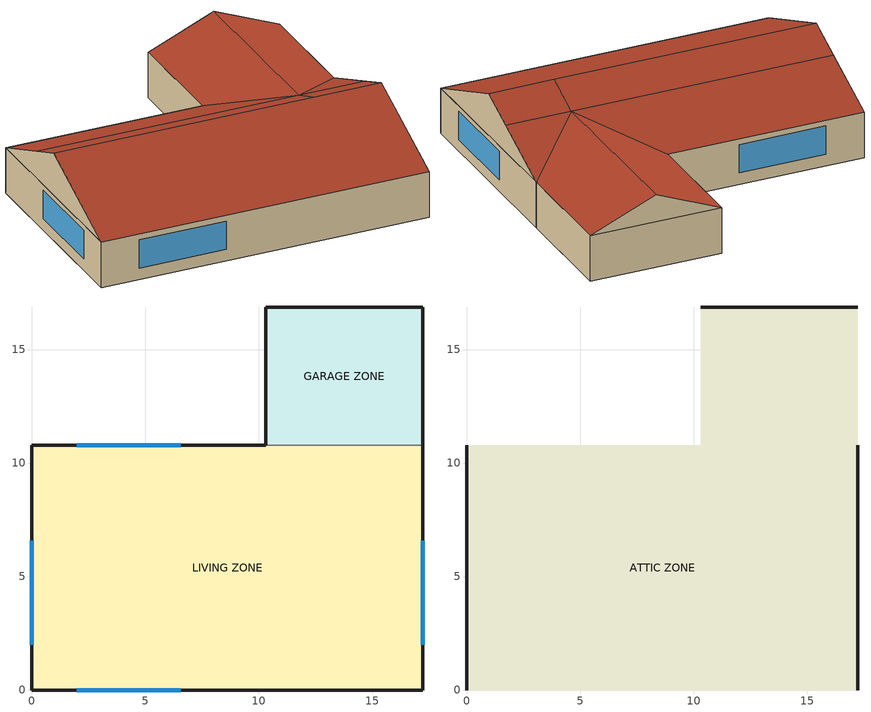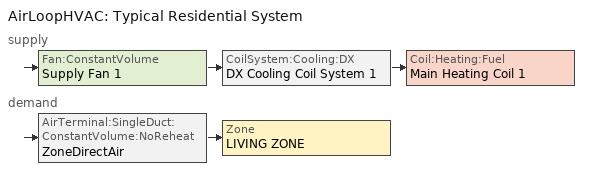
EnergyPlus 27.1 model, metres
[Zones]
LIVING ZONE
 floor adiabatic (FLOOR:LIVING): 0,0 0,10.78 17.24,10.78 17.24,0 z0
 wall outside (EXTWALL:LIVING): 10.32,10.78 0,10.78 0,0 17.24,0 17.24,10.78 z0:2.44
 wall to GARAGE ZONE (INTERIORWall): 17.24,10.78 10.32,10.78 z0:2.44
 window (Dbl Clr 3mm/6mm Air): 6.57,10.78 2,10.78 / 17.24,2 17.24,6.57 / 2,0 6.57,0 / 0,6.57 0,2 z0.61:2.13
GARAGE ZONE
 floor adiabatic (FLOOR:GARAGE): 10.32,10.78 10.32,16.88 17.24,16.88 17.24,10.78 z0
 wall outside (EXTWALL:GARAGE): 17.24,10.78 17.24,16.88 / 10.32,16.88 10.32,10.78 z0:2.44
 wall outside (Garage:SteelDoor): 17.24,16.88 10.32,16.88 z0:2.44
ATTIC ZONE
 floor to LIVING ZONE (reverseCEILING:LIVING): 0,0 0,10.78 17.24,10.78 17.24,0 z2.44
 floor to GARAGE ZONE (CEILING:Garage): 10.32,10.78 10.32,16.88 17.24,16.88 17.24,10.78 z2.44
 wall outside (GABLE): 17.24,5.39,4.68 17.24,0,2.44 17.24,10.78,2.44; 0,5.39,4.68 0,10.78,2.44 0,0,2.44; 13.78,16.88,3.88 17.24,16.88,2.44 10.32,16.88,2.44
 roof outside (ROOF): 13.78,5.39,4.68 13.78,7.32,3.88 0,7.32,3.88 0,5.39,4.68; 0,5.39,4.68 0,0,2.44 17.24,0,2.44 17.24,5.39,4.68; 13.78,7.32,3.88 10.33,10.78,2.44 0,10.78,2.44 0,7.32,3.88; 17.24,5.39,4.68 17.24,7.32,3.88 13.78,7.32,3.88 13.78,5.39,4.68; 17.24,7.32,3.88 17.24,10.78,2.44 13.78,7.32,3.88; 13.78,16.88,3.88 13.78,7.32,3.88 17.24,10.78,2.44 17.24,16.88,2.44; 10.32,16.88,2.44 10.32,10.78,2.44 13.78,7.32,3.88 13.78,16.88,3.88
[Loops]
AirLoopHVAC 'Typical Residential System'
 supply: Fan:ConstantVolume 'Supply Fan 1' > CoilSystem:Cooling:DX 'DX Cooling Coil System 1' > Coil:Heating:Fuel 'Main Heating Coil 1'
 demand: AirTerminal:SingleDuct:ConstantVolume:NoReheat 'ZoneDirectAir' > Zone 'LIVING ZONE'
[Building]
House with AirflowNetwork simulation: North Axis {deg}=0; Terrain=Suburbs; Loads Convergence Tolerance Value {W}=0.001; Temperature Convergence Tolerance Value {deltaC}=0.005; Solar Distribution=FullInteriorAndExterior; Maximum Number of Warmup Days=25; Minimum Number of Warmup Days=6
[Site:Location]
CHICAGO_IL_USA TMY2-94846: Latitude {deg}=41.78; Longitude {deg}=-87.75; Time Zone {hr}=-6; Elevation {m}=190
[SizingPeriod:DesignDay] Day of Month=21; Humidity Condition Type=Wetbulb; Barometric Pressure {Pa}=99063; Rain Indicator=No; Snow Indicator=No; Daylight Saving Time Indicator=No; Solar Model Indicator=ASHRAEClearSky
Name | Month | Day Type | Maximum Dry-Bulb Temperature {C} | Daily Dry-Bulb Temperature Range {deltaC} | Wetbulb or DewPoint at Maximum Dry-Bulb {C} | Wind Speed {m/s} | Wind Direction {deg} | Sky Clearness
CHICAGO_IL_USA Annual Heating 99% Design Conditions DB | 1 | WinterDesignDay | -17.3 | 0 | -17.3 | 4.9 | 270 | 0
CHICAGO_IL_USA Annual Cooling 1% Design Conditions DB/MCWB | 7 | SummerDesignDay | 31.5 | 10.7 | 23 | 5.3 | 230 | 1
[Site:GroundTemperature:BuildingSurface]
20.03, 20.03, 20.13, 20.3, 20.43, 20.52, 20.62, 20.77, 20.78, 20.55, 20.44, 20.2
[Material] Thermal Absorptance=0.9
Name | Roughness | Thickness {m} | Conductivity {W/m-K} | Density {kg/m3} | Specific Heat {J/kg-K} | Solar Absorptance | Visible Absorptance
A1 - 1 IN STUCCO | Smooth | 0.0253898 | 0.691831 | 1858.142 | 836.8 | 0.92 | 0.92
CB11 | MediumRough | 0.2032 | 1.048 | 1105 | 837 | 0.2 | 0.2
GP01 | MediumSmooth | 0.0127 | 0.16 | 801 | 837 | 0.75 | 0.75
IN02 | Rough | 0.0901 | 0.043 | 10 | 837 | 0.75 | 0.75
IN05 | Rough | 0.2458 | 0.043 | 10 | 837 | 0.75 | 0.75
PW03 | MediumSmooth | 0.0127 | 0.115 | 545 | 1213 | 0.78 | 0.78
CC03 | MediumRough | 0.1016 | 1.31 | 2243 | 837 | 0.65 | 0.65
HF-A3 | Smooth | 0.0015 | 44.9696 | 7689 | 418 | 0.2 | 0.2
[Material:NoMass] Thermal Absorptance=0.9
Name | Roughness | Thermal Resistance {m2-K/W} | Solar Absorptance | Visible Absorptance
AR02 | VeryRough | 0.078 | 0.7 | 0.7
CP02 | Rough | 0.217 | 0.75 | 0.75
[WindowMaterial:Glazing]
CLEAR 3MM: Optical Data Type=SpectralAverage; Thickness {m}=0.003; Solar Transmittance at Normal Incidence=0.837; Front Side Solar Reflectance at Normal Incidence=0.075; Back Side Solar Reflectance at Normal Incidence=0.075; Visible Transmittance at Normal Incidence=0.898; Front Side Visible Reflectance at Normal Incidence=0.081; Back Side Visible Reflectance at Normal Incidence=0.081; Infrared Transmittance at Normal Incidence=0; Front Side Infrared Hemispherical Emissivity=0.84; Back Side Infrared Hemispherical Emissivity=0.84; Conductivity {W/m-K}=0.9
[WindowMaterial:Gas]
AIR 6MM: Gas Type=AIR; Thickness {m}=0.006
[Construction]
EXTWALL:LIVING: A1 - 1 IN STUCCO, CB11, GP01
INTERIORWall: GP01, IN02, GP01
FLOOR:GARAGE: CC03
FLOOR:LIVING: CC03, CP02
ROOF: AR02, PW03
EXTWALL:GARAGE: A1 - 1 IN STUCCO, CB11
reverseCEILING:LIVING: GP01, IN05
GABLE: PW03
Dbl Clr 3mm/6mm Air: CLEAR 3MM, AIR 6MM, CLEAR 3MM
Garage:SteelDoor: HF-A3
CEILING:Garage: GP01
[Zone] Type=1; Multiplier=1; Ceiling Height {m}=autocalculate; Volume {m3}=autocalculate
LIVING ZONE; GARAGE ZONE; ATTIC ZONE
[People]
LIVING ZONE People: Zone or ZoneList or Space or SpaceList=LIVING ZONE; Number of People Schedule=HOUSE OCCUPANCY; Number of People Calculation Method=people; Number of People=3; Fraction Radiant=0.3; Activity Level Schedule=Activity Sch; Carbon Dioxide Generation Rate {m3/s-W}=3.82E-8; Mean Radiant Temperature Calculation Type=EnclosureAveraged; Work Efficiency Schedule=Work Eff Sch; Clothing Insulation Calculation Method=ClothingInsulationSchedule; Clothing Insulation Schedule=Clothing Sch; Air Velocity Schedule=Air Velo Sch; Thermal Comfort Model 1 Type=FANGER
[Lights]
LIVING ZONE Lights: Zone or ZoneList or Space or SpaceList=LIVING ZONE; Schedule=HOUSE LIGHTING; Design Level Calculation Method=LightingLevel; Lighting Level {W}=1000; Return Air Fraction=0; Fraction Radiant=0.2; Fraction Visible=0.2; Fraction Replaceable=0
[ElectricEquipment]
LIVING ZONE ElecEq: Zone or ZoneList or Space or SpaceList=LIVING ZONE; Schedule=INTERMITTENT; Design Level Calculation Method=EquipmentLevel; Design Level {W}=500; Fraction Latent=0; Fraction Radiant=0.3; Fraction Lost=0
[ZoneInfiltration:DesignFlowRate] Schedule=INF-SCHED; Design Flow Rate Calculation Method=flow/zone; Constant Term Coefficient=1; Temperature Term Coefficient=0; Velocity Term Coefficient=0; Velocity Squared Term Coefficient=0
Name | Zone or ZoneList or Space or SpaceList | Design Flow Rate {m3/s}
LIVING ZONE Infil 1 | LIVING ZONE | 0.01
GARAGE ZONE Infil 1 | GARAGE ZONE | 0.1
ATTIC ZONE Infil 1 | ATTIC ZONE | 0.2
[ZoneVentilation:DesignFlowRate]
LIVING ZONE Ventl 1: Zone or ZoneList or Space or SpaceList=LIVING ZONE; Schedule=INF-SCHED; Design Flow Rate Calculation Method=flow/zone; Design Flow Rate {m3/s}=0.02; Ventilation Type=NATURAL; Fan Pressure Rise {Pa}=0; Fan Total Efficiency=1; Constant Term Coefficient=0.606; Temperature Term Coefficient=0.03636; Velocity Term Coefficient=0.1177; Velocity Squared Term Coefficient=0; Minimum Indoor Temperature {C}=18; Delta Temperature {deltaC}=1
[AirLoopHVAC]
Typical Residential System: Design Supply Air Flow Rate {m3/s}=1.18
[AvailabilityManager:Scheduled]
Reheat System 1 Avail: Schedule=HVACAvailSched
[SetpointManager:SingleZone:Reheat]
Supply Air Temp Manager: Control Variable=Temperature; Minimum Supply Air Temperature {C}=13; Maximum Supply Air Temperature {C}=45; Control Zone=LIVING ZONE; Setpoint Node or NodeList=Supply Air Temp Nodes
[Zone equipment]
LIVING ZONE: ZoneDirectAir
[CoilSystem:Cooling:DX]
DX Cooling Coil System 1: Availability Schedule=HVACAvailSched; Cooling Coil=ACDXCoil 1
[AirTerminal:SingleDuct:ConstantVolume:NoReheat]
ZoneDirectAir: Availability Schedule=HVACAvailSched; Maximum Air Flow Rate {m3/s}=1.18
[ZoneControl:Thermostat]
Zone Thermostat: Zone or ZoneList=LIVING ZONE; Control Type Schedule=Dual Zone Control Type Sched; Control 1=Setpoints
[ThermostatSetpoint:DualSetpoint]
Setpoints: Heating Setpoint Temperature Schedule=Dual Heating Setpoints; Cooling Setpoint Temperature Schedule=Dual Cooling Setpoints
[Coil:Heating:Fuel]
Main Heating Coil 1: Availability Schedule=HVACAvailSched; Fuel Type=NaturalGas; Burner Efficiency=0.8; Nominal Capacity {W}=80000
[Coil:Cooling:DX:SingleSpeed]
ACDXCoil 1: Availability Schedule=HVACAvailSched; Gross Rated Total Cooling Capacity {W}=21000; Gross Rated Sensible Heat Ratio=0.8; Gross Rated Cooling COP {W/W}=3; Rated Air Flow Rate {m3/s}=1.18; 2023 Rated Evaporator Fan Power Per Volume Flow Rate {W/(m3/s)}=934.4; Total Cooling Capacity Function of Temperature Curve=WindACCoolCapFT; Total Cooling Capacity Function of Flow Fraction Curve=WindACCoolCapFFF; Energy Input Ratio Function of Temperature Curve=WindACEIRFT; Energy Input Ratio Function of Flow Fraction Curve=WindACEIRFFF; Part Load Fraction Correlation Curve=WindACPLFFPLR
[Fan:ConstantVolume]
Supply Fan 1: Availability Schedule=HVACAvailSched; Fan Total Efficiency=0.7; Pressure Rise {Pa}=400; Maximum Flow Rate {m3/s}=1.18; Motor Efficiency=0.9; Motor In Airstream Fraction=1
[Schedule:Compact]
Activity Sch: Through: 12/31, For: AllDays, Until: 24:00, 131.8
Work Eff Sch: Through: 12/31, For: AllDays, Until: 24:00, 0
Clothing Sch; HVACAvailSched; INF-SCHED: Through: 12/31, For: AllDays, Until: 24:00, 1
Air Velo Sch: Through: 12/31, For: AllDays, Until: 24:00, 0.137
HOUSE OCCUPANCY: Through: 12/31, For: WeekDays, Until: 6:00, 1, Until: 7:00, 0.1, Until: 8:00, 0.5, Until: 12:00, 1, Until: 13:00, 0.5, Until: 16:00, 1, Until: 17:00, 0.5, Until: 18:00, 0.1, Until: 24:00, 1, For: AllOtherDays, Until: 24:00, 0
INTERMITTENT: Through: 12/31, For: WeekDays, Until: 8:00, 0, Until: 18:00, 1, Until: 24:00, 0, For: AllOtherDays, Until: 24:00, 0
HOUSE LIGHTING: Through: 12/31, For: WeekDays, Until: 6:00, 0.05, Until: 7:00, 0.2, Until: 17:00, 1, Until: 18:00, 0.5, Until: 24:00, 0.05, For: AllOtherDays, Until: 24:00, 0.05
Dual Heating Setpoints: Through: 12/31, For: AllDays, Until: 24:00, 22
Dual Cooling Setpoints: Through: 12/31, For: AllDays, Until: 24:00, 26.6
Dual Zone Control Type Sched: Through: 12/31, For: AllDays, Until: 24:00, 4
[Curve:Biquadratic] Minimum Value of x=12.77778; Maximum Value of x=23.88889; Minimum Value of y=18; Maximum Value of y=46.11111; Input Unit Type for X=Temperature; Input Unit Type for Y=Temperature; Output Unit Type=Dimensionless
Name | Coefficient1 Constant | Coefficient2 x | Coefficient3 x**2 | Coefficient4 y | Coefficient5 y**2 | Coefficient6 x*y
WindACCoolCapFT | 0.942588 | 0.00954335 | 0.00068377 | -0.0110427 | 5.249e-06 | -9.72e-06
WindACEIRFT | 0.342414 | 0.034885 | -0.0006237 | 0.00497722 | 0.000437951 | -0.000728028
[Curve:Quadratic]
Name | Coefficient1 Constant | Coefficient2 x | Coefficient3 x**2 | Minimum Value of x | Maximum Value of x
WindACCoolCapFFF | 0.8 | 0.2 | 0 | 0.5 | 1.5
WindACEIRFFF | 1.1552 | -0.1808 | 0.0256 | 0.5 | 1.5
WindACPLFFPLR | 0.85 | 0.15 | 0 | 0 | 1
[AirflowNetwork:SimulationControl]
House AirflowNetwork: AirflowNetwork Control=MultizoneWithDistributionOnlyDuringFanOperation; Wind Pressure Coefficient Type=SurfaceAverageCalculation; Building Type=LOWRISE; Maximum Number of Iterations=500; Initialization Type=ZeroNodePressures; Relative Airflow Convergence Tolerance=1.0E-04; Absolute Airflow Convergence Tolerance {kg/s}=1.0E-06; Convergence Acceleration Limit=-0.5; Azimuth Angle of Long Axis of Building {deg}=0; Ratio of Building Width Along Short Axis to Width Along Long Axis=1
[AirflowNetwork:MultiZone:Zone] Minimum Venting Open Factor=1; Indoor and Outdoor Temperature Difference Lower Limit For Maximum Venting Open Factor {deltaC}=0; Indoor and Outdoor Temperature Difference Upper Limit for Minimum Venting Open Factor {deltaC}=100; Indoor and Outdoor Enthalpy Difference Lower Limit For Maximum Venting Open Factor {deltaJ/kg}=0; Indoor and Outdoor Enthalpy Difference Upper Limit for Minimum Venting Open Factor {deltaJ/kg}=300000
Name | Ventilation Control Mode
LIVING ZONE | NOVENT
GARAGE ZONE; ATTIC ZONE | NoVent
[AirflowNetwork:MultiZone:Surface] Window/Door Opening Factor, or Crack Factor=1
Name | Leakage Component
Living:South; Living:West | ZoneLeak
EastRoof | AtticLeak
Garage:FrontDoor | GarageLeak
Living:Ceiling; Living:Interior | InterCondZoneLeak
Garage:Ceiling | InterZoneLeak
[AirflowNetwork:MultiZone:ReferenceCrackConditions]
ReferenceCrackConditions: Reference Temperature {C}=20; Reference Barometric Pressure {Pa}=101325; Reference Humidity Ratio {kgWater/kgDryAir}=0
[AirflowNetwork:MultiZone:Surface:Crack] Air Mass Flow Exponent=0.65; Reference Crack Conditions=ReferenceCrackConditions
Name | Air Mass Flow Coefficient at Reference Conditions {kg/s}
ZoneLeak | 0.02
InterZoneLeak; AtticLeak | 0.05
GarageLeak | 0.03
InterCondZoneLeak | 0.01
[AirflowNetwork:Distribution:Node] Node Height {m}=3
Name | Component Object Type or Node Type
EquipmentInletNode; ZoneSupplyNode; ZoneSupplyRegisterNode ATInlet; ZoneSupplyRegisterNode; ZoneOutletNode; ZoneReturnNode; MainReturnNode; MainInletNode; FanInletNode; FanOutletNode; HeatingInletNode; HeatingOutletNode | Other
SplitterNode | AirLoopHVAC:ZoneSplitter
MixerNode | AirLoopHVAC:ZoneMixer
[AirflowNetwork:Distribution:Component:LeakageRatio] Maximum Flow Rate {m3/s}=1.9; Air Mass Flow Exponent=0.65
Name | Effective Leakage Ratio | Reference Pressure Difference {Pa}
SupplyLeak | 0.1 | 60
ReturnLeak | 0.05 | 15
[AirflowNetwork:Distribution:Component:Duct] Overall Moisture Transmittance Coefficient from Air to Air {kg/m2}=1e-07
Name | Duct Length {m} | Hydraulic Diameter {m} | Cross Section Area {m2} | Surface Roughness {m} | Coefficient for Local Dynamic Loss Due to Fitting | Heat Transmittance Coefficient (U-Factor) for Duct Wall Construction {W/m2-K} | Outside Convection Coefficient {W/m2-K} | Inside Convection Coefficient {W/m2-K}
MainTruck | 2 | 0.4064 | 0.1297 | 0.0009 | 0.01 | 0.946792 | 5.018 | 25.09
ZoneSupply | 10 | 0.4064 | 0.1297 | 0.0009 | 0.91 | 0.946792 | 5.018 | 25.09
ZoneReturn | 3 | 0.5 | 0.1963 | 0.0009 | 0.01 | 0.001226 | 0.0065 | 0.0325
ZoneConnectionDuct; AirLoopReturn; AirLoopSupply | 0.1 | 1 | 0.7854 | 0.0001 | 0 | 0.001226 | 0.0065 | 0.0325
MainReturn | 1 | 0.5 | 0.1963 | 0.0009 | 0.01 | 0.001226 | 0.0065 | 0.0325
ZoneSupply1Link2 ATInlet Duct | 0.0001 | 0.4064 | 0.1297 | 0.0009 | 0 | 1e-07 | 5.018 | 25.09
[AirflowNetwork:Distribution:Component:Fan]
Fan=Supply Fan 1
[AirflowNetwork:Distribution:Component:Coil] Air Path Length {m}=0.1; Air Path Hydraulic Diameter {m}=1
Name | Coil
 | ACDXCoil 1
 | Main Heating Coil 1
[AirflowNetwork:Distribution:Linkage]
Name | Node 1 | Node 2 | Component | Thermal Zone
Main Link | EquipmentInletNode | SplitterNode | MainTruck | Attic Zone
ZoneSupplyLink1 | SplitterNode | ZoneSupplyNode | ZoneSupply | Attic Zone
ZoneSupply1Link2 ATInlet | ZoneSupplyRegisterNode ATInlet | ZoneSupplyRegisterNode | ZoneSupply1Link2 ATInlet Duct | Attic Zone
ZoneSupply1Link2 | ZoneSupplyNode | ZoneSupplyRegisterNode ATInlet | ZoneSupply | Attic Zone
ZoneSupplyConnectionLink | ZoneSupplyRegisterNode | LIVING ZONE | ZoneConnectionDuct
ZoneReturnConnectionLink | LIVING ZONE | ZoneOutletNode | ZoneConnectionDuct
ZoneReturn1Link | ZoneOutletNode | ZoneReturnNode | ZoneReturn | Attic Zone
ZoneReturn2Link | ZoneReturnNode | MixerNode | ZoneReturn | Garage Zone
ReturnMixerLink | MixerNode | MainReturnNode | MainReturn | Garage Zone
SystemReturnLink | MainReturnNode | MainInletNode | AirLoopReturn
SystemInletLink | MainInletNode | FanInletNode | MainReturn | GARAGE ZONE
SupplyFanLink | FanInletNode | FanOutletNode | Supply Fan 1
CoolingCoilLink | FanOutletNode | HeatingInletNode | ACDXCoil 1
HeatingCoilLink | HeatingInletNode | HeatingOutletNode | Main Heating Coil 1
EquipmentAirLoopLink | HeatingOutletNode | EquipmentInletNode | AirLoopSupply
ZoneSupplyLeakLink | ZoneSupplyNode | Attic Zone | SupplyLeak
ZoneReturnLeakLink | Garage Zone | ZoneReturnNode | ReturnLeak
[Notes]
AirflowNetwork_SIMPLE_House.idf
Basic file description: A 186 m^2 (2000 ft^2) residential house with slab-on-grade (no ground contact).
Highlights:             This file does the basic test of an air distribution system in a residential home.
It provides forced ventilation during system on period and natural ventilation via
SIMPLE airflow model during system off period.
Simulation Location/Run: CHICAGO_IL_USA TMY2-94846, 2 design days, 2 run periods,
Run Control executes the design days only.
Location:                Chicago, IL
Design Days:             CHICAGO_IL_USA Annual Heating 99% Design Conditions DB, MaxDB= -17.3°C
CHICAGO_IL_USA Annual Cooling 1% Design Conditions, MaxDB=  31.5°C MCWB=  23.0°C
Run Period (Weather File): Winter 1/14, Summer 7/7, CHICAGO_IL_USA TMY2-94846
Run Control:             No zone or system sizing, design day simulation.
Building:                There are 3 zones (living space, garage and attic). The living zone is conditioned.
The other two zones are unconditioned.
Supply ducts are located in the attic zone and return ducts are located in the garage zone.
Supply leaks are terminated in the attic zone, while return leaks originate in the garage.
Building aspect ratio: 1:1.6
Control logic:
When Air Distribution system and Simple Air Flow models are used together, the AirflowNetwork model overwrite
zone infiltration, ventilation and mixing calculated by the Simple Air Flow model when the HVAC system operates
(only for the zones included in the AirflowNetwork simulation).
Floor Area:        186 m^2 (2000 ft^2)
Number of Stories: 1
Zone Description Details (No attic zone):
*        Living                              *      window = *
Internal gains description:     ZONE Living  - lighting is 1000.0 watts, equip is 500.0 watts, 3 occupants
Interzone Surfaces:             Interzone surfaces among living, garage, and attic (see diagram)
Internal Mass:                  None
Windows:                        4 in the living zone
Detached Shading:               None
Daylight:                       None
Natural Ventilation:            AirflowNetwork Multizone during HVAC system operation
SIMPLE (Infiltration and Ventilation) calculation when the system turns off
Components used in the simple air flow model consist of:
Infiltration, assigned to all 3 zones,
Ventilation, assigned to the living zone, none for ATTIC ZONE and GARAGE ZONE
Compact Schedules:              Yes
Solair Distribution:            None
HVAC:                           A unitary system provides space cooling and heating.
Thermostat setting at 22C for space heating and 26.6C for space cooling.
Zonal Equipment:                Living Zone - Direct Air
Central Air Handling Equipment: Yes
System Equipment Autosize:      No
Purchased Cooling:              No
Purchased Heating:              No
Purchased Chilled Water:        No
Purchased Hot Water:            No
Coils:                          Coil:Heating:Fuel
Coil:Cooling:DX:SingleSpeed
Pumps:                          None
Boilers:                        None
Chillers:                       None
Towers:                         None
Standard Reports:               None
Timestep or Hourly Variables:   Timestep
Time bins Report:               None
HTML Report:                    None
Environmental Emissions:        None
Utility Tariffs:                None
